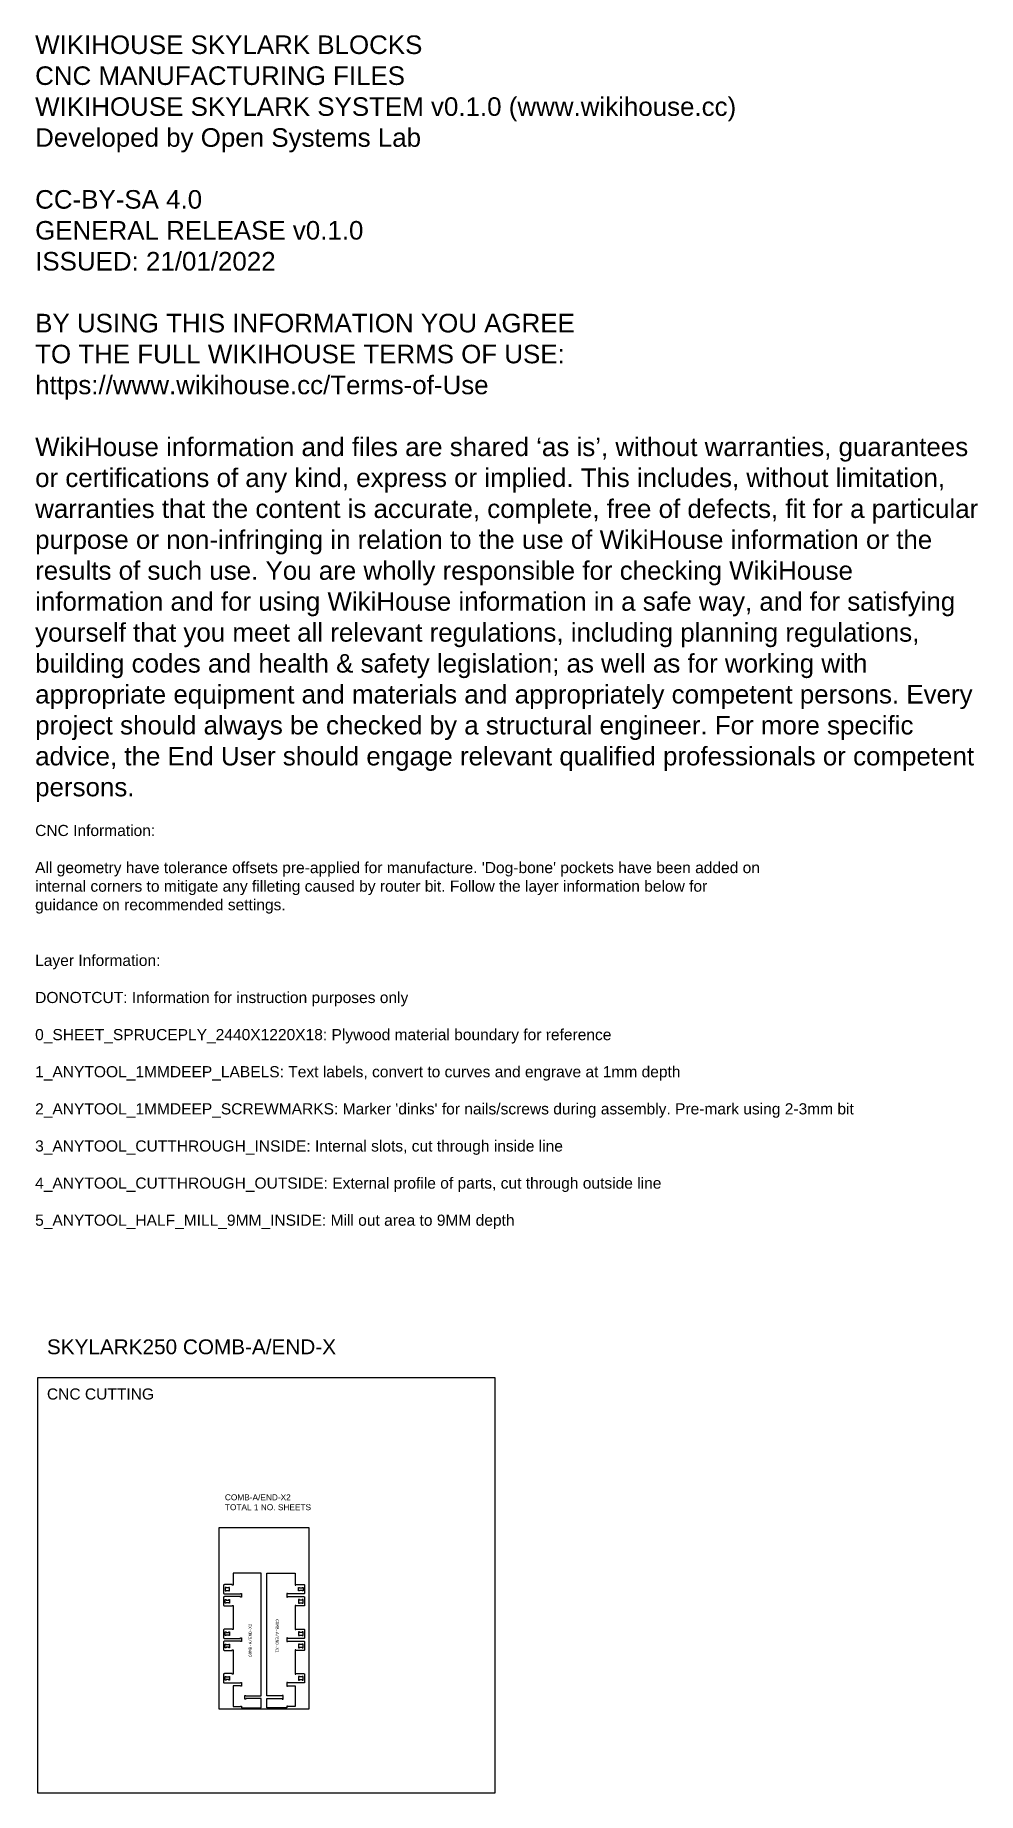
# Model space of a CAD drawing. Extents: x -30 to 12678, y 0 to 23683.
import ezdxf

# ---------------------------------------------------------------- set-up
doc = ezdxf.new("R2010")
doc.units = 0
for name, color, linetype in [('0_SHEET_SPRUCEPLY_2440X122', 1, 'CONTINUOUS'), ('1_ANYTOOL_1MMDEEP_LABELS_S', 2, 'CONTINUOUS'), ('3_ANYTOOL_CUTTHROUGH_INSID', 4, 'CONTINUOUS'), ('4_ANYTOOL_CUTTHROUGH_OUTSI', 5, 'CONTINUOUS'), ('DONOTCUT', 7, 'CONTINUOUS')]:
    doc.layers.add(name, color=color, linetype=linetype)
doc.styles.add('ARIAL_REGULAR', font='')
doc.styles.add('MONOTXT_REGULAR', font='')
doc.styles.get('ARIAL_REGULAR').set_extended_font_data('Arial')
doc.styles.get('MONOTXT_REGULAR').set_extended_font_data('Monotxt')

msp = doc.modelspace()

# ---------------------------------------------------------------- linework, layer by layer
at = {"layer": '0_SHEET_SPRUCEPLY_2440X122'}
msp.add_lwpolyline([(2446, 1130), (3666, 1130), (3666, 3570), (2446, 3570)], close=True, dxfattribs=at)
at = {"layer": '3_ANYTOOL_CUTTHROUGH_INSID'}
for points in [[(2544, 2726), (2579, 2726), (2579, 2720), (2592, 2720), (2592, 2768), (2579, 2768), (2579, 2762), (2544, 2762), (2544, 2768), (2531, 2768), (2531, 2720), (2544, 2720)], [(3569, 2726), (3534, 2726), (3534, 2720), (3521, 2720), (3521, 2768), (3534, 2768), (3534, 2762), (3569, 2762), (3569, 2768), (3582, 2768), (3582, 2720), (3569, 2720)], [(2544, 2598), (2579, 2598), (2579, 2604), (2592, 2604), (2592, 2556), (2579, 2556), (2579, 2562), (2544, 2562), (2544, 2556), (2531, 2556), (2531, 2604), (2544, 2604)], [(3569, 2598), (3534, 2598), (3534, 2604), (3521, 2604), (3521, 2556), (3534, 2556), (3534, 2562), (3569, 2562), (3569, 2556), (3582, 2556), (3582, 2604), (3569, 2604)], [(2592, 2120), (2579, 2120), (2579, 2126), (2544, 2126), (2544, 2120), (2531, 2120), (2531, 2168), (2544, 2168), (2544, 2162), (2579, 2162), (2579, 2168), (2592, 2168)], [(3521, 2120), (3534, 2120), (3534, 2126), (3569, 2126), (3569, 2120), (3582, 2120), (3582, 2168), (3569, 2168), (3569, 2162), (3534, 2162), (3534, 2168), (3521, 2168)], [(2544, 1956), (2531, 1956), (2531, 2004), (2544, 2004), (2544, 1998), (2579, 1998), (2579, 2004), (2592, 2004), (2592, 1956), (2579, 1956), (2579, 1962), (2544, 1962)], [(3569, 1956), (3582, 1956), (3582, 2004), (3569, 2004), (3569, 1998), (3534, 1998), (3534, 2004), (3521, 2004), (3521, 1956), (3534, 1956), (3534, 1962), (3569, 1962)], [(2531, 1520), (2531, 1568), (2544, 1568), (2544, 1562), (2579, 1562), (2579, 1568), (2592, 1568), (2592, 1520), (2579, 1520), (2579, 1526), (2544, 1526), (2544, 1520)], [(3582, 1520), (3582, 1568), (3569, 1568), (3569, 1562), (3534, 1562), (3534, 1568), (3521, 1568), (3521, 1520), (3534, 1520), (3534, 1526), (3569, 1526), (3569, 1520)]]:
    msp.add_lwpolyline(points, close=True, dxfattribs=at)
at = {"layer": '4_ANYTOOL_CUTTHROUGH_OUTSI'}
for points in [[(2521, 1606, 0.414214), (2510, 1594), (2510, 1492, 0.414214), (2521, 1481), (2739, 1481), (2739, 1487), (2752, 1487), (2752, 1438), (2739, 1438), (2739, 1444), (2640, 1444), (2640, 1163), (2739, 1163), (2739, 1169), (2752, 1169), (2752, 1145), (3019, 1145), (3019, 1269), (2811, 1269), (2811, 1263), (2798, 1263), (2798, 1312), (2811, 1312), (2811, 1306), (3019, 1306), (3019, 2962), (2640, 2962), (2640, 2800), (2627, 2800), (2627, 2806), (2521, 2806), (2521, 2806, 0.414214), (2510, 2794), (2510, 2692, 0.414214), (2521, 2681), (2739, 2681), (2739, 2687), (2752, 2687), (2752, 2638), (2739, 2638), (2739, 2644), (2521, 2644), (2521, 2644, 0.414214), (2510, 2632), (2510, 2530, 0.414214), (2521, 2519), (2627, 2519), (2627, 2525), (2640, 2525), (2640, 2200), (2627, 2200), (2627, 2206), (2521, 2206), (2521, 2206, 0.414214), (2510, 2194), (2510, 2092, 0.414214), (2521, 2081), (2739, 2081), (2739, 2087), (2752, 2087), (2752, 2038), (2739, 2038), (2739, 2044), (2521, 2044), (2521, 2044, 0.414214), (2510, 2032), (2510, 1930, 0.414214), (2521, 1919), (2627, 1919), (2627, 1925), (2640, 1925), (2640, 1600), (2627, 1600), (2627, 1606), (2521, 1606)], [(3591, 1606, -0.414214), (3603, 1594), (3603, 1492, -0.414214), (3591, 1481), (3374, 1481), (3374, 1487), (3361, 1487), (3361, 1438), (3374, 1438), (3374, 1444), (3473, 1444), (3473, 1163), (3374, 1163), (3374, 1169), (3361, 1169), (3361, 1145), (3094, 1145), (3094, 1269), (3302, 1269), (3302, 1263), (3315, 1263), (3315, 1312), (3302, 1312), (3302, 1306), (3094, 1306), (3094, 2962), (3473, 2962), (3473, 2800), (3486, 2800), (3486, 2806), (3591, 2806), (3591, 2806, -0.414214), (3603, 2794), (3603, 2692, -0.414214), (3591, 2681), (3374, 2681), (3374, 2687), (3361, 2687), (3361, 2638), (3374, 2638), (3374, 2644), (3591, 2644), (3591, 2644, -0.414214), (3603, 2632), (3603, 2530, -0.414214), (3591, 2519), (3486, 2519), (3486, 2525), (3473, 2525), (3473, 2200), (3486, 2200), (3486, 2206), (3591, 2206), (3591, 2206, -0.414214), (3603, 2194), (3603, 2092, -0.414214), (3591, 2081), (3374, 2081), (3374, 2087), (3361, 2087), (3361, 2038), (3374, 2038), (3374, 2044), (3591, 2044), (3591, 2044, -0.414214), (3603, 2032), (3603, 1930, -0.414214), (3591, 1919), (3486, 1919), (3486, 1925), (3473, 1925), (3473, 1600), (3486, 1600), (3486, 1606), (3591, 1606)]]:
    msp.add_lwpolyline(points, format="xyb", close=True, dxfattribs=at)
at = {"layer": 'DONOTCUT'}
msp.add_lwpolyline([(0, 0), (6173, 0), (6173, 5593), (0, 5593)], close=True, dxfattribs=at)

# ---------------------------------------------------------------- texts
at = {"layer": '1_ANYTOOL_1MMDEEP_LABELS_S', "char_height": 40, "attachment_point": 1, "style": 'MONOTXT_REGULAR'}
for s, insert, width, rotation in [('COMB-A/END-X2', (2849, 1830), 1113.08, 90), ('COMB-A/END-X1', (3254, 2340), 1099.24, 270)]:
    msp.add_mtext(s, dxfattribs=dict(at, insert=insert, width=width, rotation=rotation))
at = {"layer": 'DONOTCUT', "attachment_point": 1, "style": 'ARIAL_REGULAR'}
for s, insert, char_height, width in [('{\\fArial;WIKIHOUSE SKYLARK BLOCKS}\\P{\\fArial;CNC MANUFACTURING FILES}\\P{\\fArial;WIKIHOUSE SKYLARK SYSTEM v0.1.0 (www.wikihouse.cc)}\\P{\\fArial;Developed by Open Systems Lab}\\P\\P{\\fArial;CC-BY-SA 4.0}\\P{\\fArial;GENERAL RELEASE v0.1.0}\\P{\\fArial;ISSUED: 21/01/2022}\\P\\P{\\fArial;BY USING THIS INFORMATION YOU AGREE }\\P{\\fArial;TO THE FULL WIKIHOUSE TERMS OF USE:}\\P{\\fArial;https://www.wikihouse.cc/Terms-of-Use}\\P\\P{\\fArial;WikiHouse information and files are shared }{\\fArial;‘as is}{\\fArial;’, without warranties, guarantees }\\P{\\fArial;or certifications of any kind, express or implied. This includes, without limitation, }\\P{\\fArial;warranties that the content is accurate, complete, free of defects, fit for a particular }\\P{\\fArial;purpose or non-infringing in relation to the use of WikiHouse information or the }\\P{\\fArial;results of such use. You are wholly responsible for checking WikiHouse }\\P{\\fArial;information and for using WikiHouse information in a safe way, and for satisfying }\\P{\\fArial;yourself that you meet all relevant regulations, including planning regulations, }\\P{\\fArial;building codes and health & safety legislation; as well as for working with }\\P{\\fArial;appropriate equipment and materials and appropriately competent persons. Every }\\P{\\fArial;project should always be checked by a structural engineer. For more specific }\\P{\\fArial;advice, the End User should engage relevant qualified professionals or competent }\\P{\\fArial;persons.}\\P', (-30, 23679), 250, 12895.38), ("{\\fArial;CNC Information:}\\P\\P{\\fArial;All geometry have tolerance offsets pre-applied for manufacture. 'Dog-bone' pockets have been added on}\\P{\\fArial;internal corners to mitigate any filleting caused by router bit. Follow the layer information below for}\\P{\\fArial;guidance on recommended settings.}\\P\\P\\P{\\fArial;Layer Information:}\\P\\P{\\fArial;DONOTCUT: Information for instruction purposes only}\\P\\P{\\fArial;0_SHEET_SPRUCEPLY_2440X1220X18: Plywood material boundary for reference}\\P\\P{\\fArial;1_ANYTOOL_1MMDEEP_LABELS: Text labels, convert to curves and engrave at 1mm depth}\\P\\P{\\fArial;2_ANYTOOL_1MMDEEP_SCREWMARKS: Marker 'dinks' for nails/screws during assembly. Pre-mark using 2-3mm bit}\\P\\P{\\fArial;3_ANYTOOL_CUTTHROUGH_INSIDE: Internal slots, cut through inside line}\\P\\P{\\fArial;4_ANYTOOL_CUTTHROUGH_OUTSIDE: External profile of parts, cut through outside line}\\P\\P{\\fArial;5_ANYTOOL_HALF_MILL_9MM_INSIDE: Mill out area to 9MM depth}", (-30, 13042), 150, 22265.22), ('SKYLARK250 COMB-A/END-X', (129, 6110, 0), 200, 8160.87), ('CNC CUTTING', (129, 5449, 0), 150, 3150), ('{\\fArial;COMB-A/END-X2}\\P{\\fArial;TOTAL 1 NO. SHEETS}', (2528, 4022), 80, 2460.87)]:
    msp.add_mtext(s, dxfattribs=dict(at, insert=insert, char_height=char_height, width=width))

doc.saveas('drawing.dxf')
